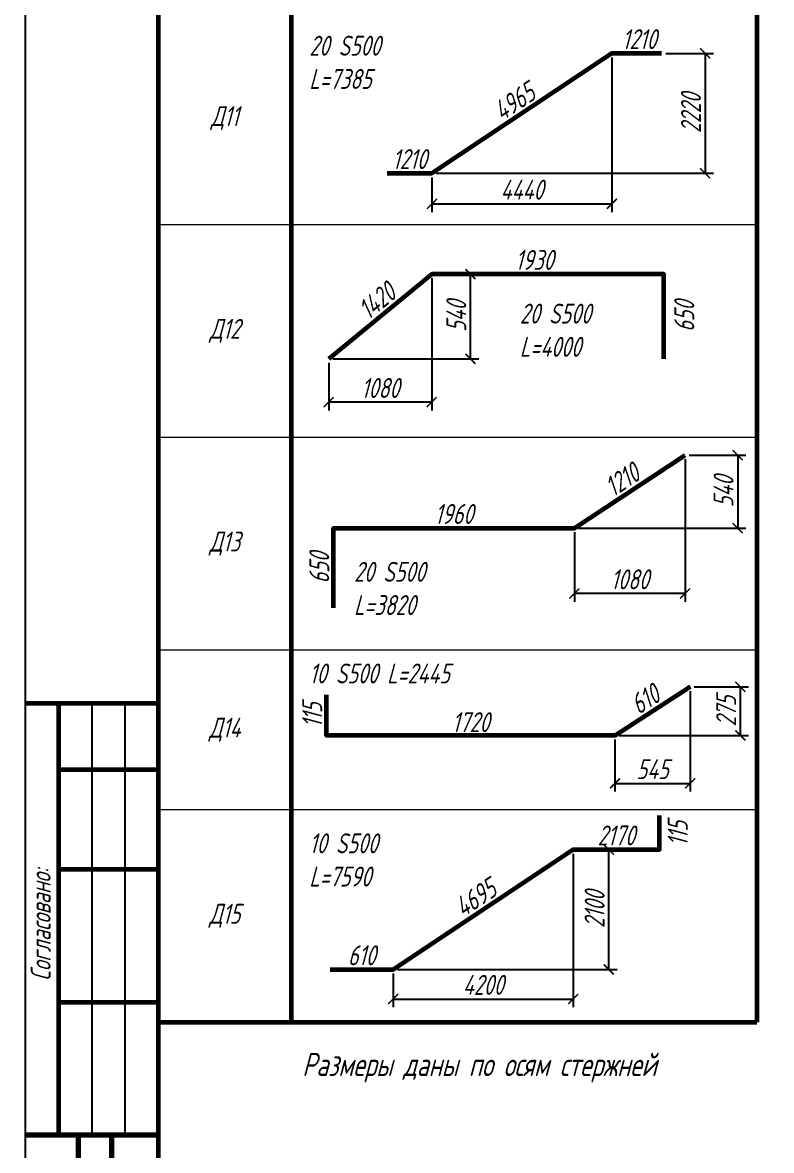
# Paper-space layout 'Спецификация' of a CAD drawing. Header units: millimetres. Extents: x 0 to 840, y 0 to 1163.
# Drawn here: x -0.4 to 112.2, y 87.7 to 257.4 of the extents above; entities that cross this region are included whole.
import ezdxf

# ---------------------------------------------------------------- set-up
doc = ezdxf.new("R2010")
doc.units = ezdxf.units.MM
doc.layers.get('Defpoints').update_dxf_attribs({"color": 8})
doc.layers.add('!bru Текст', color=124, linetype='Continuous')
for name, color, linetype, lineweight in [('Обозначение', 94, 'Continuous', 25), ('Обозначения', 82, 'Continuous', 25), ('Основная', 7, 'Continuous', 60), ('Пост 0.13', 217, 'Continuous', 13)]:
    doc.layers.add(name, color=color, linetype=linetype, lineweight=lineweight)
doc.styles.add('Build', font='simplex.shx', dxfattribs={"width": 0.7, "oblique": 15})
doc.styles.add('KJ', font='simplex.shx', dxfattribs={"width": 0.7, "oblique": 15})
doc.styles.get("Standard").update_dxf_attribs({"font": 'simplex.shx', "width": 0.7, "oblique": 15, "height": 3})
doc.dimstyles.new('Default', dxfattribs={"dimtxt": 3, "dimasz": 1.5, "dimexe": 1.25, "dimexo": 0.625, "dimtad": 1, "dimdec": 0, "dimtxsty": 'Standard', "dimblk": 'ARCHTICK', "dimcen": 2.5, "dimadec": 0, "dimazin": 0, "dimtfac": 1, "dimtdec": 0, "dimtmove": 0, "dimatfit": 3, "dimfxl": 1, "dimarcsym": 0})

# ---------------------------------------------------------------- blocks, each defined once
blk = doc.blocks.new('*U18')
at = {"layer": 'Обозначения'}
blk.add_lwpolyline([(0, 0), (840, 0), (840, 594), (0, 594)], close=True, dxfattribs=at)
at = {"layer": 'Обозначения', "lineweight": 60}
blk.add_lwpolyline([(20, 5), (835, 5), (835, 589), (20, 589)], close=True, dxfattribs=at)
blk = doc.blocks.new('*T792')
at = {"layer": 'Defpoints', "color": 8, "linetype": 'ByBlock', "lineweight": 0, "transparency": 16777216}
for p, q in [((0, 0), (90, 0)), ((0, 0), (0, -11)), ((90, 0), (90, -11))]:
    blk.add_line(p, q, dxfattribs=at)
at = {"layer": 'Обозначения', "color": 0, "linetype": 'Continuous', "lineweight": 60, "transparency": 16777216}
for p, q in [((0, -11), (90, -11)), ((0, -11), (0, -482)), ((20, -11), (20, -482)), ((90, -11), (90, -482)), ((0, -26), (90, -26)), ((0, -482), (90, -482))]:
    blk.add_line(p, q, dxfattribs=at)
at = {"layer": 'Обозначения', "color": 0, "linetype": 'Continuous', "lineweight": 15, "transparency": 16777216}
for p, q in [((0, -58), (90, -58)), ((0, -90), (90, -90)), ((0, -122), (90, -122)), ((0, -146), (90, -146)), ((0, -178), (90, -178)), ((0, -210), (90, -210)), ((0, -242), (90, -242)), ((0, -274), (90, -274)), ((0, -298), (90, -298)), ((0, -330), (90, -330)), ((0, -362), (90, -362)), ((0, -394), (90, -394)), ((0, -426), (90, -426)), ((0, -450), (90, -450))]:
    blk.add_line(p, q, dxfattribs=at)
at = {"layer": 'Обозначения', "color": 0, "transparency": 16777216, "attachment_point": 5}
for s, insert, char_height, width in [('Ведомость деталей (начало)', (45, -5.5), 4.5, 87), ('Поз.', (10, -18.5), 3, 17), ('Эскиз', (55, -18.5), 3, 67), ('Д1', (10, -42), 3, 17), ('Д2', (10, -74), 3, 17), ('Д3', (10, -106), 3, 17), ('Д4', (10, -134), 3, 17), ('Д5', (10, -162), 3, 17), ('Д6', (10, -194), 3, 17), ('Д7', (10, -226), 3, 17), ('Д8', (10, -258), 3, 17), ('Д9', (10, -286), 3, 17), ('Д10', (10, -314), 3, 17), ('Д11', (10, -346), 3, 17), ('Д12', (10, -378), 3, 17), ('Д13', (10, -410), 3, 17), ('Д14', (10, -438), 3, 17), ('Д15', (10, -466), 3, 17)]:
    blk.add_mtext(s, dxfattribs=dict(at, insert=insert, char_height=char_height, width=width))
blk = doc.blocks.new('*D952')
at = {"layer": 'Defpoints', "color": 0, "transparency": 16777216}
for p in [(82.38, 132.96, -33.33), (82.38, 132.96), (55.33, 114.93)]:
    blk.add_point(p, dxfattribs=at)
at = {"layer": 'Обозначение', "color": 0, "transparency": 16777216, "insert": (67.68, 125.71), "char_height": 3, "attachment_point": 5, "rotation": 33.6901}
blk.add_mtext('4695', dxfattribs=at)
blk = doc.blocks.new('_ArchTick')
at = {"color": 0, "linetype": 'ByBlock', "const_width": 0.15}
blk.add_lwpolyline([(-0.5, -0.5), (0.5, 0.5)], dxfattribs=at)
blk = doc.blocks.new('*D953')
at = {"layer": 'Defpoints', "color": 0, "transparency": 16777216}
for p in [(82.38, 132.96), (95.37, 132.96, -33.33), (95.37, 132.96)]:
    blk.add_point(p, dxfattribs=at)
at = {"layer": 'Обозначение', "color": 0, "transparency": 16777216, "insert": (88.87, 135.09), "char_height": 3, "attachment_point": 5}
blk.add_mtext('2170', dxfattribs=at)
blk = doc.blocks.new('*D954')
at = {"layer": 'Defpoints', "color": 0, "transparency": 16777216}
for p in [(46.33, 181.33), (82.58, 181.33, -100), (82.58, 181.33)]:
    blk.add_point(p, dxfattribs=at)
at = {"layer": 'Обозначение', "color": 0, "transparency": 16777216, "insert": (64.46, 183.46), "char_height": 3, "attachment_point": 5}
blk.add_mtext('1960', dxfattribs=at)
blk = doc.blocks.new('*D955')
at = {"layer": 'Defpoints', "color": 0, "transparency": 16777216}
for p in [(99.22, 192.3, -100), (99.22, 192.3), (82.58, 181.33, -100)]:
    blk.add_point(p, dxfattribs=at)
at = {"layer": 'Обозначение', "color": 0, "transparency": 16777216, "insert": (89.73, 188.59), "char_height": 3, "attachment_point": 5, "rotation": 33.3887}
blk.add_mtext('1210', dxfattribs=at)
blk = doc.blocks.new('*D915')
at = {"layer": 'Defpoints', "color": 0, "transparency": 16777216}
for p in [(61.12, 219.55, -100), (61.12, 219.55), (45.64, 206.82, -100)]:
    blk.add_point(p, dxfattribs=at)
at = {"layer": 'Обозначение', "color": 0, "transparency": 16777216, "insert": (52.86, 215.51), "char_height": 3, "attachment_point": 5, "rotation": 39.4265}
blk.add_mtext('1420', dxfattribs=at)
blk = doc.blocks.new('*D916')
at = {"layer": 'Defpoints', "color": 0, "transparency": 16777216}
for p in [(57.07, 219.55), (96.03, 219.55, -100), (96.03, 219.55)]:
    blk.add_point(p, dxfattribs=at)
at = {"layer": 'Обозначение', "color": 0, "transparency": 16777216, "insert": (76.55, 221.68), "char_height": 3, "attachment_point": 5}
blk.add_mtext('1930', dxfattribs=at)
blk = doc.blocks.new('*D917')
at = {"layer": 'Defpoints', "color": 0, "transparency": 16777216}
for p in [(54.42, 234.73, -33.33), (61.16, 234.73, -33.33), (61.16, 234.73)]:
    blk.add_point(p, dxfattribs=at)
at = {"layer": 'Обозначение', "color": 0, "transparency": 16777216, "insert": (57.79, 236.85), "char_height": 3, "attachment_point": 5}
blk.add_mtext('1210', dxfattribs=at)
blk = doc.blocks.new('*D918')
at = {"layer": 'Defpoints', "color": 0, "transparency": 16777216}
for p in [(88.21, 252.76, -33.33), (88.21, 252.76), (61.16, 234.73)]:
    blk.add_point(p, dxfattribs=at)
at = {"layer": 'Обозначение', "color": 0, "transparency": 16777216, "insert": (73.51, 245.51), "char_height": 3, "attachment_point": 5, "rotation": 33.6901}
blk.add_mtext('4965', dxfattribs=at)
blk = doc.blocks.new('*D919')
at = {"layer": 'Defpoints', "color": 0, "transparency": 16777216}
for p in [(88.21, 252.76), (95.69, 252.76, -33.33), (95.69, 252.76)]:
    blk.add_point(p, dxfattribs=at)
at = {"layer": 'Обозначение', "color": 0, "transparency": 16777216, "insert": (92.33, 254.89), "char_height": 3, "attachment_point": 5}
blk.add_mtext('1210', dxfattribs=at)
blk = doc.blocks.new('*D920')
at = {"layer": 'Defpoints', "color": 0, "transparency": 16777216}
for p in [(45.28, 150), (88.68, 150, -100), (88.68, 150)]:
    blk.add_point(p, dxfattribs=at)
at = {"layer": 'Обозначение', "color": 0, "transparency": 16777216, "insert": (66.98, 152.13), "char_height": 3, "attachment_point": 5}
blk.add_mtext('1720', dxfattribs=at)
blk = doc.blocks.new('*D921')
at = {"layer": 'Defpoints', "color": 0, "transparency": 16777216}
for p in [(99.97, 157.44, -100), (99.97, 157.44), (88.68, 150.15, -100)]:
    blk.add_point(p, dxfattribs=at)
at = {"layer": 'Обозначение', "color": 0, "transparency": 16777216, "insert": (93.18, 155.58), "char_height": 3, "attachment_point": 5, "rotation": 32.8582}
blk.add_mtext('610', dxfattribs=at)
blk = doc.blocks.new('*D922')
at = {"layer": 'Defpoints', "color": 0, "transparency": 16777216}
for p in [(82.38, 132.96, -33.33), (55.33, 114.93, -33.33), (82.38, 110.48)]:
    blk.add_point(p, dxfattribs=at)
at = {"layer": 'Обозначение', "color": 0, "lineweight": -2, "transparency": 16777216}
for p, q in [((82.38, 132.34), (82.38, 109.23)), ((55.33, 114.3), (55.33, 109.23)), ((55.33, 110.48), (82.38, 110.48))]:
    blk.add_line(p, q, dxfattribs=at)
at = {"layer": 'Обозначение', "color": 0, "lineweight": -2, "transparency": 16777216, "xscale": 1.5, "yscale": 1.5, "zscale": 1.5, "rotation": 180}
blk.add_blockref('_ArchTick', (55.33, 110.48), dxfattribs=at)
at = {"layer": 'Обозначение', "color": 0, "lineweight": -2, "transparency": 16777216, "xscale": 1.5, "yscale": 1.5, "zscale": 1.5}
blk.add_blockref('_ArchTick', (82.38, 110.48), dxfattribs=at)
at = {"layer": 'Обозначение', "color": 0, "transparency": 16777216, "insert": (68.86, 112.61), "char_height": 3, "attachment_point": 5}
blk.add_mtext('4200', dxfattribs=at)
blk = doc.blocks.new('*D923')
at = {"layer": 'Defpoints', "color": 0, "transparency": 16777216}
for p in [(82.38, 132.96, -33.33), (87.75, 132.96), (55.33, 114.93, -33.33)]:
    blk.add_point(p, dxfattribs=at)
at = {"layer": 'Обозначение', "color": 0, "lineweight": -2, "transparency": 16777216}
for p, q in [((83.01, 132.96), (89, 132.96)), ((87.75, 114.93), (87.75, 132.96)), ((55.96, 114.93), (89, 114.93))]:
    blk.add_line(p, q, dxfattribs=at)
at = {"layer": 'Обозначение', "color": 0, "lineweight": -2, "transparency": 16777216, "xscale": 1.5, "yscale": 1.5, "zscale": 1.5}
for p, rotation in [((87.75, 132.96), 90), ((87.75, 114.93), 270)]:
    blk.add_blockref('_ArchTick', p, dxfattribs=dict(at, rotation=rotation))
at = {"layer": 'Обозначение', "color": 0, "transparency": 16777216, "insert": (85.62, 123.95), "char_height": 3, "attachment_point": 5, "rotation": 90}
blk.add_mtext('2100', dxfattribs=at)
blk = doc.blocks.new('*D924')
at = {"layer": 'Defpoints', "color": 0, "transparency": 16777216}
for p in [(99.22, 192.3, -100), (82.58, 181.33, -100), (107.13, 181.33)]:
    blk.add_point(p, dxfattribs=at)
at = {"layer": 'Обозначение', "color": 0, "lineweight": -2, "transparency": 16777216}
for p, q in [((99.85, 192.3), (108.38, 192.3)), ((107.13, 192.3), (107.13, 181.33)), ((83.21, 181.33), (108.38, 181.33))]:
    blk.add_line(p, q, dxfattribs=at)
at = {"layer": 'Обозначение', "color": 0, "lineweight": -2, "transparency": 16777216, "xscale": 1.5, "yscale": 1.5, "zscale": 1.5}
for p, rotation in [((107.13, 192.3), 90), ((107.13, 181.33), 270)]:
    blk.add_blockref('_ArchTick', p, dxfattribs=dict(at, rotation=rotation))
at = {"layer": 'Обозначение', "color": 0, "transparency": 16777216, "insert": (105, 186.82), "char_height": 3, "attachment_point": 5, "rotation": 90}
blk.add_mtext('540', dxfattribs=at)
blk = doc.blocks.new('*D925')
at = {"layer": 'Defpoints', "color": 0, "transparency": 16777216}
for p in [(99.22, 192.3, -100), (82.58, 181.33, -100), (82.58, 171.5)]:
    blk.add_point(p, dxfattribs=at)
at = {"layer": 'Обозначение', "color": 0, "lineweight": -2, "transparency": 16777216}
for p, q in [((99.22, 191.68), (99.22, 170.25)), ((82.58, 180.71), (82.58, 170.25)), ((99.22, 171.5), (82.58, 171.5))]:
    blk.add_line(p, q, dxfattribs=at)
at = {"layer": 'Обозначение', "color": 0, "lineweight": -2, "transparency": 16777216, "xscale": 1.5, "yscale": 1.5, "zscale": 1.5, "rotation": 180}
blk.add_blockref('_ArchTick', (82.58, 171.5), dxfattribs=at)
at = {"layer": 'Обозначение', "color": 0, "lineweight": -2, "transparency": 16777216, "xscale": 1.5, "yscale": 1.5, "zscale": 1.5}
blk.add_blockref('_ArchTick', (99.22, 171.5), dxfattribs=at)
at = {"layer": 'Обозначение', "color": 0, "transparency": 16777216, "insert": (90.9, 173.62), "char_height": 3, "attachment_point": 5}
blk.add_mtext('1080', dxfattribs=at)
blk = doc.blocks.new('*D926')
at = {"layer": 'Defpoints', "color": 0, "transparency": 16777216}
for p in [(61.12, 219.55, -100), (66.94, 219.55), (45.64, 206.82, -100)]:
    blk.add_point(p, dxfattribs=at)
at = {"layer": 'Обозначение', "color": 0, "lineweight": -2, "transparency": 16777216}
for p, q in [((61.75, 219.55), (68.19, 219.55)), ((66.94, 206.82), (66.94, 219.55)), ((46.26, 206.82), (68.19, 206.82))]:
    blk.add_line(p, q, dxfattribs=at)
at = {"layer": 'Обозначение', "color": 0, "lineweight": -2, "transparency": 16777216, "xscale": 1.5, "yscale": 1.5, "zscale": 1.5}
for p, rotation in [((66.94, 219.55), 90), ((66.94, 206.82), 270)]:
    blk.add_blockref('_ArchTick', p, dxfattribs=dict(at, rotation=rotation))
at = {"layer": 'Обозначение', "color": 0, "transparency": 16777216, "insert": (64.82, 213.19), "char_height": 3, "attachment_point": 5, "rotation": 90}
blk.add_mtext('540', dxfattribs=at)
blk = doc.blocks.new('*D927')
at = {"layer": 'Defpoints', "color": 0, "transparency": 16777216}
for p in [(61.12, 219.55, -100), (45.64, 206.82, -100), (45.64, 200.28)]:
    blk.add_point(p, dxfattribs=at)
at = {"layer": 'Обозначение', "color": 0, "lineweight": -2, "transparency": 16777216}
for p, q in [((61.12, 218.93), (61.12, 199.03)), ((45.64, 206.2), (45.64, 199.03)), ((61.12, 200.28), (45.64, 200.28))]:
    blk.add_line(p, q, dxfattribs=at)
at = {"layer": 'Обозначение', "color": 0, "lineweight": -2, "transparency": 16777216, "xscale": 1.5, "yscale": 1.5, "zscale": 1.5, "rotation": 180}
blk.add_blockref('_ArchTick', (45.64, 200.28), dxfattribs=at)
at = {"layer": 'Обозначение', "color": 0, "lineweight": -2, "transparency": 16777216, "xscale": 1.5, "yscale": 1.5, "zscale": 1.5}
blk.add_blockref('_ArchTick', (61.12, 200.28), dxfattribs=at)
at = {"layer": 'Обозначение', "color": 0, "transparency": 16777216, "insert": (53.38, 202.41), "char_height": 3, "attachment_point": 5}
blk.add_mtext('1080', dxfattribs=at)
blk = doc.blocks.new('*D928')
at = {"layer": 'Defpoints', "color": 0, "transparency": 16777216}
for p in [(95.69, 252.76, -33.33), (61.16, 234.73, -33.33), (102.23, 234.73)]:
    blk.add_point(p, dxfattribs=at)
at = {"layer": 'Обозначение', "color": 0, "lineweight": -2, "transparency": 16777216}
for p, q in [((96.32, 252.76), (103.48, 252.76)), ((102.23, 252.76), (102.23, 234.73)), ((61.79, 234.73), (103.48, 234.73))]:
    blk.add_line(p, q, dxfattribs=at)
at = {"layer": 'Обозначение', "color": 0, "lineweight": -2, "transparency": 16777216, "xscale": 1.5, "yscale": 1.5, "zscale": 1.5}
for p, rotation in [((102.23, 252.76), 90), ((102.23, 234.73), 270)]:
    blk.add_blockref('_ArchTick', p, dxfattribs=dict(at, rotation=rotation))
at = {"layer": 'Обозначение', "color": 0, "transparency": 16777216, "insert": (100.11, 243.75), "char_height": 3, "attachment_point": 5, "rotation": 90}
blk.add_mtext('2220', dxfattribs=at)
blk = doc.blocks.new('*D929')
at = {"layer": 'Defpoints', "color": 0, "transparency": 16777216}
for p in [(88.21, 252.76, -33.33), (61.16, 234.73, -33.33), (88.21, 230.13)]:
    blk.add_point(p, dxfattribs=at)
at = {"layer": 'Обозначение', "color": 0, "lineweight": -2, "transparency": 16777216}
for p, q in [((88.21, 252.14), (88.21, 228.88)), ((61.16, 234.1), (61.16, 228.88)), ((61.16, 230.13), (88.21, 230.13))]:
    blk.add_line(p, q, dxfattribs=at)
at = {"layer": 'Обозначение', "color": 0, "lineweight": -2, "transparency": 16777216, "xscale": 1.5, "yscale": 1.5, "zscale": 1.5, "rotation": 180}
blk.add_blockref('_ArchTick', (61.16, 230.13), dxfattribs=at)
at = {"layer": 'Обозначение', "color": 0, "lineweight": -2, "transparency": 16777216, "xscale": 1.5, "yscale": 1.5, "zscale": 1.5}
blk.add_blockref('_ArchTick', (88.21, 230.13), dxfattribs=at)
at = {"layer": 'Обозначение', "color": 0, "transparency": 16777216, "insert": (74.69, 232.25), "char_height": 3, "attachment_point": 5}
blk.add_mtext('4440', dxfattribs=at)
blk = doc.blocks.new('*D930')
at = {"layer": 'Defpoints', "color": 0, "transparency": 16777216}
for p in [(99.97, 157.44, -100), (107.53, 157.44), (88.68, 150.15, -100)]:
    blk.add_point(p, dxfattribs=at)
at = {"layer": 'Обозначение', "color": 0, "lineweight": -2, "transparency": 16777216}
for p, q in [((100.6, 157.44), (108.78, 157.44)), ((107.53, 150.15), (107.53, 157.44)), ((89.31, 150.15), (108.78, 150.15))]:
    blk.add_line(p, q, dxfattribs=at)
at = {"layer": 'Обозначение', "color": 0, "lineweight": -2, "transparency": 16777216, "xscale": 1.5, "yscale": 1.5, "zscale": 1.5}
for p, rotation in [((107.53, 157.44), 90), ((107.53, 150.15), 270)]:
    blk.add_blockref('_ArchTick', p, dxfattribs=dict(at, rotation=rotation))
at = {"layer": 'Обозначение', "color": 0, "transparency": 16777216, "insert": (105.4, 153.79), "char_height": 3, "attachment_point": 5, "rotation": 90}
blk.add_mtext('275', dxfattribs=at)
blk = doc.blocks.new('*D931')
at = {"layer": 'Defpoints', "color": 0, "transparency": 16777216}
for p in [(99.97, 157.44, -100), (88.68, 150.15, -100), (99.97, 142.93)]:
    blk.add_point(p, dxfattribs=at)
at = {"layer": 'Обозначение', "color": 0, "lineweight": -2, "transparency": 16777216}
for p, q in [((99.97, 156.81), (99.97, 141.68)), ((88.68, 149.52), (88.68, 141.68)), ((88.68, 142.93), (99.97, 142.93))]:
    blk.add_line(p, q, dxfattribs=at)
at = {"layer": 'Обозначение', "color": 0, "lineweight": -2, "transparency": 16777216, "xscale": 1.5, "yscale": 1.5, "zscale": 1.5, "rotation": 180}
blk.add_blockref('_ArchTick', (88.68, 142.93), dxfattribs=at)
at = {"layer": 'Обозначение', "color": 0, "lineweight": -2, "transparency": 16777216, "xscale": 1.5, "yscale": 1.5, "zscale": 1.5}
blk.add_blockref('_ArchTick', (99.97, 142.93), dxfattribs=at)
at = {"layer": 'Обозначение', "color": 0, "transparency": 16777216, "insert": (94.33, 145.06), "char_height": 3, "attachment_point": 5}
blk.add_mtext('545', dxfattribs=at)
blk = doc.blocks.new('*D932')
at = {"layer": 'Defpoints', "color": 0, "transparency": 16777216}
for p in [(96.03, 219.55, -100), (101.23, 219.55), (96.03, 206.82, -100)]:
    blk.add_point(p, dxfattribs=at)
at = {"layer": 'Обозначение', "color": 0, "transparency": 16777216, "insert": (99.1, 213.19), "char_height": 3, "attachment_point": 5, "rotation": 90}
blk.add_mtext('650', dxfattribs=at)
blk = doc.blocks.new('*D933')
at = {"layer": 'Defpoints', "color": 0, "transparency": 16777216}
for p in [(46.33, 181.33, -100), (46.33, 181.33), (46.33, 169.34, -100)]:
    blk.add_point(p, dxfattribs=at)
at = {"layer": 'Обозначение', "color": 0, "transparency": 16777216, "insert": (44.21, 175.34), "char_height": 3, "attachment_point": 5, "rotation": 90}
blk.add_mtext('650', dxfattribs=at)
blk = doc.blocks.new('*D934')
at = {"layer": 'Defpoints', "color": 0, "transparency": 16777216}
for p in [(45.28, 156.24, -100), (45.28, 150.15, -100), (45.28, 150.15)]:
    blk.add_point(p, dxfattribs=at)
at = {"layer": 'Обозначение', "color": 0, "transparency": 16777216, "insert": (43.15, 153.19), "char_height": 3, "attachment_point": 5, "rotation": 90}
blk.add_mtext('115', dxfattribs=at)
blk = doc.blocks.new('*D935')
at = {"layer": 'Defpoints', "color": 0, "transparency": 16777216}
for p in [(100.25, 138.42, -100), (100.25, 132.32, -100), (100.25, 132.32)]:
    blk.add_point(p, dxfattribs=at)
at = {"layer": 'Обозначение', "color": 0, "transparency": 16777216, "insert": (98.12, 135.37), "char_height": 3, "attachment_point": 5, "rotation": 90}
blk.add_mtext('115', dxfattribs=at)
blk = doc.blocks.new('*D895')
at = {"layer": 'Defpoints', "color": 0, "transparency": 16777216}
for p in [(45.86, 114.93, -33.33), (45.86, 114.93), (55.33, 114.93, -33.33)]:
    blk.add_point(p, dxfattribs=at)
at = {"layer": 'Обозначение', "color": 0, "transparency": 16777216, "insert": (50.6, 117.05), "char_height": 3, "attachment_point": 5}
blk.add_mtext('610', dxfattribs=at)

psp = doc.layouts.new('Спецификация')

# ---------------------------------------------------------------- linework, layer by layer
at = {"lineweight": 40}
for p, q in [((0, 155), (20, 155)), ((0, 155), (20, 155)), ((5, 155), (5, 90)), ((5, 155), (5, 90)), ((5, 145), (20, 145)), ((5, 145), (20, 145)), ((5, 130), (20, 130)), ((5, 130), (20, 130)), ((5, 110), (20, 110)), ((5, 110), (20, 110)), ((0, 90), (20, 90)), ((0, 90), (20, 90))]:
    psp.add_line(p, q, dxfattribs=at)
at = {"lineweight": 60}
for p, q in [((0, 155), (20, 155)), ((0, 155), (20, 155)), ((5, 155), (5, 90)), ((5, 155), (5, 90)), ((5, 145), (20, 145)), ((5, 145), (20, 145)), ((5, 130), (20, 130)), ((5, 130), (20, 130)), ((5, 110), (20, 110)), ((5, 110), (20, 110))]:
    psp.add_line(p, q, dxfattribs=at)
for p, q in [((10, 155), (10, 90)), ((10, 155), (10, 90)), ((15, 155), (15, 90)), ((15, 155), (15, 90))]:
    psp.add_line(p, q)
at = {"const_width": 0.8}
for points in [[(20, 90), (0, 90)], [(20, 90), (0, 90)], [(20, 5), (8, 5), (8, 90), (20, 90)], [(13, 5), (13, 90)]]:
    psp.add_lwpolyline(points, dxfattribs=at)
at = {"lineweight": 60, "const_width": 0.8}
psp.add_lwpolyline([(20, 90), (0, 90)], dxfattribs=at)
at = {"layer": 'Основная', "color": 30, "elevation": -33.333}
psp.add_lwpolyline([(54.417, 234.73), (61.163, 234.73), (88.213, 252.763), (95.694, 252.763)], dxfattribs=at)
at = {"layer": 'Основная', "color": 2, "elevation": -100}
for points in [[(96.032, 206.823), (96.032, 219.555), (61.122, 219.555), (45.637, 206.823)], [(46.332, 169.344), (46.332, 181.333), (82.584, 181.333), (99.225, 192.3)]]:
    psp.add_lwpolyline(points, dxfattribs=at)
at = {"layer": 'Основная', "color": 4}
for points, elevation in [([(99.972, 157.438), (88.685, 150.147), (45.278, 150.147), (45.278, 156.24)], -100), ([(45.86, 114.93), (55.33, 114.93), (82.38, 132.963), (94.3, 132.963), (95.367, 132.963), (95.367, 138.072)], -33.333)]:
    psp.add_lwpolyline(points, dxfattribs=dict(at, elevation=elevation))
at = {"layer": 'Пост 0.13', "color": 0, "lineweight": 50}
psp.add_line((20, 155), (20, 59.88), dxfattribs=at)

# ---------------------------------------------------------------- block references
psp.add_blockref('*T792', (20, 589))
at = {"layer": 'Основная'}
psp.add_blockref('*U18', (0, 0), dxfattribs=at)

# ---------------------------------------------------------------- texts
at = {"layer": '!bru Текст', "insert": (68.29, 100.154), "char_height": 3.5, "width": 89.99997, "attachment_point": 5, "style": 'Build'}
psp.add_mtext('Размеры даны по осям стержней', dxfattribs=at)
at = {"style": 'KJ', "oblique": 15, "width": 0.7}
psp.add_text('Согласовано:', height=3, rotation=90, dxfattribs=at).set_placement((3.831, 113.228))
psp.add_text('Согласовано:', height=3, rotation=90, dxfattribs=at).set_placement((3.831, 113.228))
at = {"layer": 'Defpoints', "char_height": 3, "attachment_point": 1}
for s, insert in [('20 S500^JL=7385', (42.705, 255.407)), ('20 S500^JL=4000', (74.356, 215.106)), ('20 S500^JL=3820', (49.431, 176.254)), ('10 S500 L=2445', (42.705, 160.96)), ('10 S500^JL=7590', (42.705, 135.407))]:
    psp.add_mtext_dynamic_manual_height_columns(s, width=75.91189, gutter_width=15, heights=[0], dxfattribs=dict(at, insert=insert))

# ---------------------------------------------------------------- dimensions: what is measured, and where the dimension line sits
at = {"layer": 'Обозначение'}
for base, p1, p2, angle, text, picture, middle in [((95.694, 252.763), (88.213, 252.763), (95.694, 252.763, -33.333), 0, '1210', '*D919', (92.326, 252.763)), ((61.163, 234.73), (54.417, 234.73, -33.333), (61.163, 234.73, -33.333), 360, '1210', '*D917', (57.79, 234.73)), ((61.122, 219.555), (45.637, 206.823, -100), (61.122, 219.555, -100), 39.42652, '1420', '*D915', (54.211, 213.872)), ((99.225, 192.3), (82.584, 181.333, -100), (99.225, 192.3, -100), 33.38867, '1210', '*D955', (90.904, 186.816)), ((99.972, 157.438), (88.685, 150.147, -100), (99.972, 157.438, -100), 32.85823, '610', '*D921', (94.328, 153.793))]:
    dim = psp.add_linear_dim(base=base, p1=p1, p2=p2, angle=angle, text=text, dimstyle='Default', override={"dimse1": 1, "dimse2": 1, "dimsd1": 1, "dimsd2": 1}, dxfattribs=at)
    dim.commit()
    dim.dimension.update_dxf_attribs({"geometry": picture, "text_midpoint": middle, "dimtype": 161})
for base, p1, p2, text, picture, middle in [((102.234, 234.73), (95.694, 252.763, -33.333), (61.163, 234.73, -33.333), '2220', '*D928', (100.109, 243.747)), ((87.748, 132.963), (55.33, 114.93, -33.333), (82.38, 132.963, -33.333), '2100', '*D923', (85.623, 123.946))]:
    dim = psp.add_linear_dim(base=base, p1=p1, p2=p2, angle=90, text=text, dimstyle='Default', dxfattribs=at)
    dim.commit()
    dim.dimension.update_dxf_attribs({"geometry": picture, "text_midpoint": middle})
for base, p1, p2, text, picture, middle in [((88.213, 230.13), (61.163, 234.73, -33.333), (88.213, 252.763, -33.333), '4440', '*D929', (74.688, 232.255)), ((45.637, 200.284), (61.122, 219.555, -100), (45.637, 206.823, -100), '1080', '*D927', (53.379, 202.409)), ((82.584, 171.499), (99.225, 192.3, -100), (82.584, 181.333, -100), '1080', '*D925', (90.904, 173.624)), ((82.38, 110.482), (55.33, 114.93, -33.333), (82.38, 132.963, -33.333), '4200', '*D922', (68.855, 112.607))]:
    dim = psp.add_linear_dim(base=base, p1=p1, p2=p2, text=text, dimstyle='Default', dxfattribs=at)
    dim.commit()
    dim.dimension.update_dxf_attribs({"geometry": picture, "text_midpoint": middle})
for p1, p2, distance, text, picture, middle in [((61.163, 234.73), (88.213, 252.763, -33.333), 0, '4965', '*D918', (73.509, 245.515)), ((57.073, 219.555), (96.032, 219.555, -100), 0, '1930', '*D916', (76.552, 221.68)), ((96.032, 206.823, -100), (96.032, 219.555, -100), -5.194, '650', '*D932', (99.101, 213.189)), ((46.332, 181.333, -100), (82.584, 181.333, -200), 0, '1960', '*D954', (64.458, 183.458, -100)), ((46.332, 169.344, -100), (46.332, 181.333, -100), 0, '650', '*D933', (44.207, 175.338)), ((45.278, 156.24, -100), (45.278, 150.147, -100), 0, '115', '*D934', (43.153, 153.194)), ((45.278, 150.002), (88.685, 150.002, -100), 0, '1720', '*D920', (66.981, 152.127)), ((100.246, 138.418, -33.333), (100.246, 132.325, -33.333), 0, '115', '*D935', (98.121, 135.371, 66.667)), ((82.38, 132.963), (95.367, 132.963, -33.333), 0, '2170', '*D953', (88.874, 135.088)), ((55.33, 114.93), (82.38, 132.963, -33.333), 0, '4695', '*D952', (67.677, 125.714))]:
    dim = psp.add_aligned_dim(p1=p1, p2=p2, distance=distance, text=text, dimstyle='Default', override={"dimse1": 1, "dimse2": 1, "dimsd1": 1, "dimsd2": 1}, dxfattribs=at)
    dim.commit()
    dim.dimension.update_dxf_attribs({"geometry": picture, "text_midpoint": middle})
for base, p1, p2, text, picture, middle in [((66.941, 219.555), (45.637, 206.823, -100), (61.122, 219.555, -100), '540', '*D926', (66.941, 213.189)), ((107.129, 181.333), (99.225, 192.3, -100), (82.584, 181.333, -100), '540', '*D924', (107.129, 186.816)), ((107.528, 157.438), (88.685, 150.147, -100), (99.972, 157.438, -100), '275', '*D930', (107.528, 153.793))]:
    dim = psp.add_linear_dim(base=base, p1=p1, p2=p2, angle=90, text=text, dimstyle='Default', dxfattribs=at)
    dim.commit()
    dim.dimension.update_dxf_attribs({"geometry": picture, "text_midpoint": middle, "dimtype": 160})
dim = psp.add_linear_dim(base=(99.972, 142.932), p1=(88.685, 150.147, -100), p2=(99.972, 157.438, -100), text='545', dimstyle='Default', dxfattribs=at)
dim.commit()
dim.dimension.update_dxf_attribs({"geometry": '*D931', "text_midpoint": (94.328, 142.932), "dimtype": 160})
dim = psp.add_linear_dim(base=(45.86, 114.93), p1=(55.33, 114.93, -33.333), p2=(45.86, 114.93, -33.333), text='610', dimstyle='Default', override={"dimse1": 1, "dimse2": 1, "dimsd1": 1, "dimsd2": 1}, dxfattribs=at)
dim.commit()
dim.dimension.update_dxf_attribs({"geometry": '*D895', "text_midpoint": (50.595, 117.055)})

doc.saveas('drawing.dxf')
